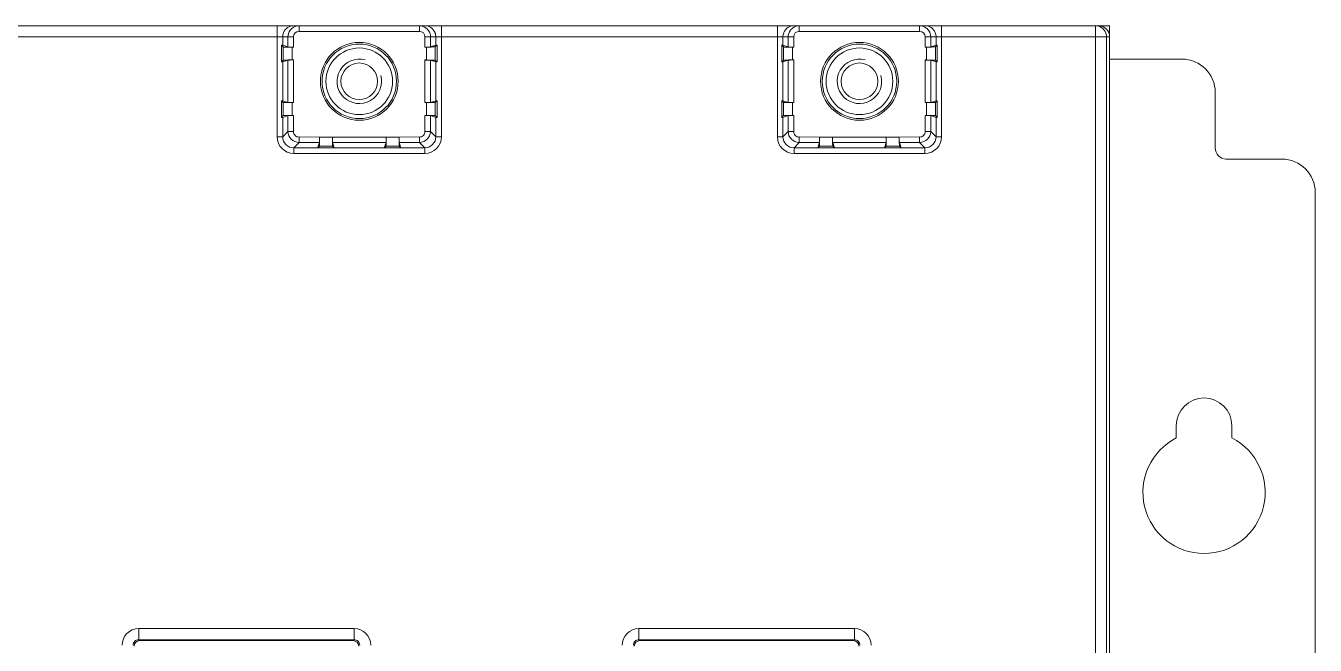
# Model space of a CAD drawing. Header units: millimetres. Extents: x 33157 to 59611, y -29750 to 1750.
# Drawn here: x 54953.7 to 55069.7, y -847.2 to -791.5 of the extents above; entities that cross this region are included whole.
import ezdxf

# ---------------------------------------------------------------- set-up
doc = ezdxf.new("R2010")
doc.units = ezdxf.units.MM
for name, color, linetype, lineweight in [('4CAODIZUOXIADXF_CONTINUOUS_LINE', 7, 'Continuous', 18), ('LKC233_DXF_CONTINUOUS_LINE', 7, 'Continuous', 18), ('RERONGQIANJIDXF_CONTINUOUS_LINE', 7, 'Continuous', 18), ('YOUCEGUDINGEDXF_CONTINUOUS_LINE', 7, 'Continuous', 18)]:
    doc.layers.add(name, color=color, linetype=linetype, lineweight=lineweight)

msp = doc.modelspace()

# ---------------------------------------------------------------- linework, layer by layer
at = {"layer": '4CAODIZUOXIADXF_CONTINUOUS_LINE', "color": 3, "linetype": 'Continuous'}
msp.add_line((55050.21, -791.49), (55051.21, -791.49), dxfattribs=at)
at = {"layer": '4CAODIZUOXIADXF_CONTINUOUS_LINE', "color": 7, "linetype": 'Continuous'}
msp.add_line((55051.21, -791.49), (55051.21, -792.49), dxfattribs=at)
at = {"layer": 'LKC233_DXF_CONTINUOUS_LINE', "color": 7, "linetype": 'Continuous'}
for p, q in [((55050.21, -791.49), (54854.21, -791.49)), ((54976.32, -791.49), (54976.32, -801.48)), ((54978.29, -791.99), (54978.29, -791.49)), ((54989.12, -791.99), (54978.29, -791.99)), ((54989.12, -791.99), (54989.12, -791.49)), ((54991.1, -801.48), (54991.1, -791.49)), ((55021.32, -791.49), (55021.32, -801.48)), ((55023.29, -791.99), (55023.29, -791.49)), ((55034.12, -791.99), (55023.29, -791.99)), ((55034.12, -791.99), (55034.12, -791.49)), ((55036.1, -801.48), (55036.1, -791.49)), ((55049.94, -791.49), (55049.94, -957.49)), ((54977.79, -792.49), (54944.62, -792.49)), ((54976.87, -793.4), (54976.71, -793.24)), ((54976.71, -793.24), (54976.71, -794.74)), ((54976.82, -792.49), (54976.82, -793.24)), ((54976.82, -793.24), (54977.29, -793.4)), ((54976.87, -793.4), (54976.87, -794.58)), ((54977.29, -792.49), (54977.29, -793.4)), ((54977.79, -793.41), (54977.67, -793.41)), ((54977.67, -793.41), (54977.67, -794.57)), ((54977.79, -792.49), (54977.79, -793.41)), ((55022.79, -792.49), (54989.62, -792.49)), ((54989.62, -793.41), (54989.62, -792.49)), ((54989.62, -793.41), (54989.75, -793.41)), ((54989.75, -794.57), (54989.75, -793.41)), ((54990.12, -793.4), (54990.12, -792.49)), ((54990.6, -793.24), (54990.12, -793.4)), ((54990.55, -793.4), (54990.71, -793.24)), ((54990.55, -794.58), (54990.55, -793.4)), ((54990.6, -793.24), (54990.6, -792.49)), ((54990.71, -794.74), (54990.71, -793.24)), ((55021.87, -793.4), (55021.71, -793.24)), ((55021.71, -793.24), (55021.71, -794.74)), ((55021.82, -792.49), (55021.82, -793.24)), ((55021.82, -793.24), (55022.29, -793.4)), ((55021.87, -793.4), (55021.87, -794.58)), ((55022.29, -792.49), (55022.29, -793.4)), ((55022.79, -793.41), (55022.67, -793.41)), ((55022.67, -793.41), (55022.67, -794.57)), ((55022.79, -792.49), (55022.79, -793.41)), ((55034.62, -793.41), (55034.62, -792.49)), ((55051.21, -792.49), (55034.62, -792.49)), ((55034.62, -793.41), (55034.75, -793.41)), ((55034.75, -794.57), (55034.75, -793.41)), ((55035.12, -793.4), (55035.12, -792.49)), ((55035.6, -793.24), (55035.12, -793.4)), ((55035.55, -793.4), (55035.71, -793.24)), ((55035.55, -794.58), (55035.55, -793.4)), ((55035.6, -793.24), (55035.6, -792.49)), ((55035.71, -794.74), (55035.71, -793.24)), ((55050.94, -956.49), (55050.94, -792.49)), ((55051.21, -956.49), (55051.21, -792.49)), ((54976.87, -794.58), (54976.71, -794.74)), ((54976.82, -794.74), (54977.29, -794.58)), ((54977.29, -794.58), (54977.29, -798.4)), ((54977.79, -794.57), (54977.67, -794.57)), ((54977.79, -794.57), (54977.79, -798.41)), ((54989.62, -794.57), (54989.75, -794.57)), ((54989.62, -798.41), (54989.62, -794.57)), ((54990.6, -794.74), (54990.12, -794.58)), ((54990.12, -798.4), (54990.12, -794.58)), ((54990.55, -794.58), (54990.71, -794.74)), ((55021.87, -794.58), (55021.71, -794.74)), ((55021.82, -794.74), (55022.29, -794.58)), ((55022.29, -794.58), (55022.29, -798.4)), ((55022.79, -794.57), (55022.67, -794.57)), ((55022.79, -794.57), (55022.79, -798.41)), ((55034.62, -798.41), (55034.62, -794.57)), ((55034.62, -794.57), (55034.75, -794.57)), ((55035.6, -794.74), (55035.12, -794.58)), ((55035.12, -798.4), (55035.12, -794.58)), ((55035.55, -794.58), (55035.71, -794.74)), ((54976.82, -794.74), (54976.82, -798.24)), ((54990.6, -798.24), (54990.6, -794.74)), ((55021.82, -794.74), (55021.82, -798.24)), ((55035.6, -798.24), (55035.6, -794.74)), ((54976.87, -798.4), (54976.71, -798.24)), ((54976.71, -798.24), (54976.71, -799.74)), ((54976.82, -798.24), (54977.29, -798.4)), ((54976.87, -798.4), (54976.87, -799.58)), ((54977.79, -798.41), (54977.67, -798.41)), ((54977.67, -798.41), (54977.67, -799.57)), ((54989.62, -798.41), (54989.75, -798.41)), ((54989.75, -799.57), (54989.75, -798.41)), ((54990.6, -798.24), (54990.12, -798.4)), ((54990.55, -798.4), (54990.71, -798.24)), ((54990.55, -799.58), (54990.55, -798.4)), ((54990.71, -799.74), (54990.71, -798.24)), ((55021.87, -798.4), (55021.71, -798.24)), ((55021.71, -798.24), (55021.71, -799.74)), ((55021.82, -798.24), (55022.29, -798.4)), ((55021.87, -798.4), (55021.87, -799.58)), ((55022.79, -798.41), (55022.67, -798.41)), ((55022.67, -798.41), (55022.67, -799.57)), ((55034.62, -798.41), (55034.75, -798.41)), ((55034.75, -799.57), (55034.75, -798.41)), ((55035.6, -798.24), (55035.12, -798.4)), ((55035.55, -798.4), (55035.71, -798.24)), ((55035.55, -799.58), (55035.55, -798.4)), ((55035.71, -799.74), (55035.71, -798.24)), ((54976.87, -799.58), (54976.71, -799.74)), ((54976.82, -799.74), (54977.29, -799.58)), ((54976.82, -799.74), (54976.82, -801.48)), ((54977.29, -799.58), (54977.29, -801.01)), ((54977.79, -799.57), (54977.67, -799.57)), ((54977.79, -799.57), (54977.79, -801.01)), ((54989.62, -799.57), (54989.75, -799.57)), ((54989.62, -801.01), (54989.62, -799.57)), ((54990.6, -799.74), (54990.12, -799.58)), ((54990.12, -801.01), (54990.12, -799.58)), ((54990.55, -799.58), (54990.71, -799.74)), ((54990.6, -801.48), (54990.6, -799.74)), ((55021.87, -799.58), (55021.71, -799.74)), ((55021.82, -799.74), (55022.29, -799.58)), ((55021.82, -799.74), (55021.82, -801.48)), ((55022.29, -799.58), (55022.29, -801.01)), ((55022.79, -799.57), (55022.67, -799.57)), ((55022.79, -799.57), (55022.79, -801.01)), ((55034.62, -801.01), (55034.62, -799.57)), ((55034.62, -799.57), (55034.75, -799.57)), ((55035.6, -799.74), (55035.12, -799.58)), ((55035.12, -801.01), (55035.12, -799.58)), ((55035.55, -799.58), (55035.71, -799.74)), ((55035.6, -801.48), (55035.6, -799.74)), ((54976.32, -801.48), (54976.82, -801.48)), ((54977.29, -801.01), (54976.82, -801.48)), ((54977.79, -801.01), (54977.29, -801.01)), ((54978.29, -801.5), (54980.12, -801.52)), ((54978.29, -801.5), (54978.29, -802)), ((54980.12, -801.52), (54987.29, -801.52)), ((54987.29, -801.52), (54989.12, -801.5)), ((54989.12, -801.5), (54989.12, -802)), ((54989.62, -801.01), (54990.12, -801.01)), ((54990.12, -801.01), (54990.6, -801.48)), ((54991.1, -801.48), (54990.6, -801.48)), ((55021.32, -801.48), (55021.82, -801.48)), ((55022.29, -801.01), (55021.82, -801.48)), ((55022.79, -801.01), (55022.29, -801.01)), ((55023.29, -801.5), (55023.29, -802)), ((55023.29, -801.5), (55025.12, -801.52)), ((55025.12, -801.52), (55032.29, -801.52)), ((55032.29, -801.52), (55034.12, -801.5)), ((55034.12, -801.5), (55034.12, -802)), ((55034.62, -801.01), (55035.12, -801.01)), ((55035.12, -801.01), (55035.6, -801.48)), ((55036.1, -801.48), (55035.6, -801.48)), ((54978.29, -802), (54977.82, -802.48)), ((54977.82, -802.48), (54979.96, -802.48)), ((54977.82, -802.98), (54977.82, -802.48)), ((54978.29, -802), (54980.12, -802)), ((54979.96, -802.48), (54980.12, -802)), ((54980.12, -802.33), (54979.96, -802.49)), ((54979.96, -802.49), (54981.45, -802.49)), ((54980.12, -802.33), (54981.3, -802.33)), ((54981.3, -802), (54986.12, -802)), ((54981.45, -802.48), (54981.3, -802)), ((54981.3, -802.33), (54981.45, -802.48)), ((54981.45, -802.48), (54985.96, -802.48)), ((54981.45, -802.49), (54981.45, -802.49)), ((54985.96, -802.48), (54986.12, -802)), ((54986.12, -802.33), (54985.96, -802.49)), ((54985.96, -802.49), (54987.45, -802.49)), ((54986.12, -802.33), (54987.3, -802.33)), ((54987.3, -802), (54989.12, -802)), ((54987.45, -802.48), (54987.3, -802)), ((54987.3, -802.33), (54987.45, -802.48)), ((54987.45, -802.48), (54989.6, -802.48)), ((54987.45, -802.49), (54987.45, -802.49)), ((54989.12, -802), (54989.6, -802.48)), ((54989.6, -802.98), (54989.6, -802.48)), ((55023.29, -802), (55022.82, -802.48)), ((55022.82, -802.98), (55022.82, -802.48)), ((55022.82, -802.48), (55024.96, -802.48)), ((55023.29, -802), (55025.12, -802)), ((55024.96, -802.48), (55025.12, -802)), ((55025.12, -802.33), (55024.96, -802.49)), ((55024.96, -802.49), (55026.45, -802.49)), ((55025.12, -802.33), (55026.3, -802.33)), ((55026.45, -802.48), (55026.3, -802)), ((55026.3, -802), (55031.12, -802)), ((55026.3, -802.33), (55026.45, -802.48)), ((55026.45, -802.48), (55030.96, -802.48)), ((55026.45, -802.49), (55026.45, -802.49)), ((55030.96, -802.48), (55031.12, -802)), ((55031.12, -802.33), (55030.96, -802.49)), ((55030.96, -802.49), (55032.45, -802.49)), ((55031.12, -802.33), (55032.3, -802.33)), ((55032.45, -802.48), (55032.3, -802)), ((55032.3, -802), (55034.12, -802)), ((55032.3, -802.33), (55032.45, -802.48)), ((55032.45, -802.48), (55034.6, -802.48)), ((55032.45, -802.49), (55032.45, -802.49)), ((55034.12, -802), (55034.6, -802.48)), ((55034.6, -802.98), (55034.6, -802.48)), ((54977.82, -802.98), (54989.6, -802.98)), ((55022.82, -802.98), (55034.6, -802.98)), ((54963.87, -845.75), (54983.25, -845.75)), ((54963.87, -845.75), (54963.87, -846.75)), ((54963.87, -846.75), (54983.25, -846.75)), ((54963.95, -846.83), (54963.87, -846.75)), ((54983.25, -846.75), (54983.16, -846.83)), ((54983.25, -845.75), (54983.25, -846.75)), ((55008.87, -845.75), (55008.87, -846.75)), ((55008.87, -845.75), (55028.25, -845.75)), ((55008.95, -846.83), (55008.87, -846.75)), ((55008.87, -846.75), (55028.25, -846.75)), ((55028.25, -846.75), (55028.16, -846.83)), ((55028.25, -845.75), (55028.25, -846.75)), ((54963.95, -846.83), (54983.16, -846.83)), ((55008.95, -846.83), (55028.16, -846.83))]:
    msp.add_line(p, q, dxfattribs=at)
for centre, radius in [((54983.71, -796.49), 3.5), ((54983.71, -796.49), 3.35), ((55028.71, -796.49), 3.5), ((55028.71, -796.49), 3.35)]:
    msp.add_circle(centre, radius, dxfattribs=at)
for centre, radius, start, end in [((54977.82, -792.49), 1, 90.0104, 157.5077), ((54978.29, -792.49), 0.5, 89.9905, 179.9899), ((54989.12, -792.49), 0.5, 0.0101, 90.0095), ((54989.6, -792.49), 1, 22.4923, 89.9896), ((55022.82, -792.49), 1, 90.0104, 157.5077), ((55023.29, -792.49), 0.5, 89.9905, 179.9899), ((55034.12, -792.49), 0.5, 0.0101, 90.0095), ((55034.6, -792.49), 1, 22.4923, 89.9896), ((55049.94, -792.5), 1.01, 75.015, 89.9237), ((55049.94, -792.49), 1, 359.9929, 74.9915), ((54977.82, -801.48), 1.5, 180.0005, 269.9978), ((54977.82, -801.48), 0.999, 179.9703, 270.0297), ((54978.29, -801), 1, 180.0199, 269.9801), ((54978.29, -801.01), 0.5, 179.9922, 270.0078), ((54989.12, -801), 1, 270.0199, 359.9801), ((54989.12, -801.01), 0.5, 269.9922, 0.0078), ((54989.6, -801.48), 1.5, 270.0005, 359.9978), ((54989.6, -801.48), 0.999, 269.9703, 0.0297), ((55022.82, -801.48), 1.5, 180.0005, 269.9978), ((55022.82, -801.48), 0.999, 179.9703, 270.0297), ((55023.29, -801), 1, 180.0199, 269.9801), ((55023.29, -801.01), 0.5, 179.9922, 270.0078), ((55034.12, -801), 1, 270.0199, 359.9801), ((55034.12, -801.01), 0.5, 269.9922, 0.0078), ((55034.6, -801.48), 1.5, 270.0005, 359.9978), ((55034.6, -801.48), 0.999, 269.9703, 0.0297), ((54963.87, -847.25), 1.5, 90.0054, 179.993), ((54963.87, -847.25), 0.5, 89.9934, 180.0066), ((54983.25, -847.25), 1.5, 0.0074, 89.9942), ((54983.25, -847.25), 0.5, 359.9932, 90.0068), ((55008.87, -847.25), 1.5, 90.0054, 179.993), ((55008.87, -847.25), 0.5, 89.9934, 180.0066), ((55028.25, -847.25), 1.5, 0.0074, 89.9942), ((55028.25, -847.25), 0.5, 359.9932, 90.0068)]:
    msp.add_arc(centre, radius, start, end, dxfattribs=at)
for centre, major_axis, ratio, start_param, end_param in [((55050.21, -792.49), (-1, 0), 0.999657, 3.141593, 4.712389), ((54976.32, -793.24), (-0.5, 0), 0.008727, 3.167773, 3.821876), ((54977.67, -793.4), (-0.8, 0), 0.008727, 0.008727, 1.570796), ((54977.79, -793.4), (-0.5, 0), 0.008727, 0.02618, 1.570796), ((54991.1, -793.24), (-0.5, 0), 0.008727, 5.602902, 6.257005), ((55021.32, -793.24), (-0.5, 0), 0.008727, 3.167773, 3.821876), ((55022.67, -793.4), (-0.8, 0), 0.008727, 0.008727, 1.570796), ((55022.79, -793.4), (-0.5, 0), 0.008727, 0.02618, 1.570796), ((55036.1, -793.24), (-0.5, 0), 0.008727, 5.602902, 6.257005), ((54989.62, -794.58), (-0.5, 0), 0.008727, 3.167773, 4.712389), ((54989.75, -794.58), (-0.8, 0), 0.008727, 3.150319, 4.712389), ((55034.62, -794.58), (-0.5, 0), 0.008727, 3.167773, 4.712389), ((55034.75, -794.58), (-0.8, 0), 0.008727, 3.150319, 4.712389), ((54976.32, -794.74), (-0.5, 0), 0.008727, 2.461309, 3.115413), ((54991.1, -794.74), (-0.5, 0), 0.008727, 0.02618, 0.680284), ((55021.32, -794.74), (-0.5, 0), 0.008727, 2.461309, 3.115413), ((55036.1, -794.74), (-0.5, 0), 0.008727, 0.02618, 0.680284), ((54976.32, -798.24), (-0.5, 0), 0.008727, 3.167773, 3.821876), ((54977.67, -798.4), (-0.8, 0), 0.008727, 0.008727, 1.570796), ((54977.79, -798.4), (-0.5, 0), 0.008727, 0.02618, 1.570796), ((54991.1, -798.24), (-0.5, 0), 0.008727, 5.602902, 6.257005), ((55021.32, -798.24), (-0.5, 0), 0.008727, 3.167773, 3.821876), ((55022.67, -798.4), (-0.8, 0), 0.008727, 0.008727, 1.570796), ((55022.79, -798.4), (-0.5, 0), 0.008727, 0.02618, 1.570796), ((55036.1, -798.24), (-0.5, 0), 0.008727, 5.602902, 6.257005), ((54976.32, -799.74), (-0.5, 0), 0.008727, 2.461309, 3.115413), ((54989.62, -799.58), (-0.5, 0), 0.008727, 3.167773, 4.712389), ((54989.75, -799.58), (-0.8, 0), 0.008727, 3.150319, 4.712389), ((54991.1, -799.74), (-0.5, 0), 0.008727, 0.02618, 0.680284), ((55021.32, -799.74), (-0.5, 0), 0.008727, 2.461309, 3.115413), ((55034.62, -799.58), (-0.5, 0), 0.008727, 3.167773, 4.712389), ((55034.75, -799.58), (-0.8, 0), 0.008727, 3.150319, 4.712389), ((55036.1, -799.74), (-0.5, 0), 0.008727, 0.02618, 0.680284), ((54963.95, -847.33), (-0.354, 0.354), 0.999924, 5.497825, 7.068545), ((54983.16, -847.33), (-0.354, -0.354), 0.999924, 2.356233, 3.926953), ((55008.95, -847.33), (-0.354, 0.354), 0.999924, 5.497825, 7.068545), ((55028.16, -847.33), (-0.354, -0.354), 0.999924, 2.356233, 3.926953)]:
    msp.add_ellipse(centre, major_axis=major_axis, ratio=ratio, start_param=start_param, end_param=end_param, dxfattribs=at)
for points in [[(54976.82, -792.49), (54976.82, -792.36), (54976.85, -792.23), (54976.9, -792.11)], [(54977.49, -791.89), (54977.37, -792.06), (54977.29, -792.28), (54977.29, -792.49)], [(54977.76, -791.64), (54977.66, -791.71), (54977.56, -791.79), (54977.49, -791.89)], [(54978.29, -791.49), (54978.11, -791.49), (54977.92, -791.55), (54977.76, -791.64)], [(54989.72, -791.69), (54989.55, -791.56), (54989.33, -791.49), (54989.12, -791.49)], [(54989.97, -791.96), (54989.9, -791.85), (54989.82, -791.76), (54989.72, -791.69)], [(54990.12, -792.49), (54990.12, -792.3), (54990.07, -792.11), (54989.97, -791.96)], [(54990.6, -792.49), (54990.6, -792.36), (54990.57, -792.23), (54990.52, -792.11)], [(55021.82, -792.49), (55021.82, -792.36), (55021.85, -792.23), (55021.9, -792.11)], [(55022.49, -791.89), (55022.37, -792.06), (55022.29, -792.28), (55022.29, -792.49)], [(55022.76, -791.64), (55022.66, -791.71), (55022.56, -791.79), (55022.49, -791.89)], [(55023.29, -791.49), (55023.11, -791.49), (55022.92, -791.55), (55022.76, -791.64)], [(55034.72, -791.69), (55034.55, -791.56), (55034.33, -791.49), (55034.12, -791.49)], [(55034.97, -791.96), (55034.9, -791.85), (55034.82, -791.76), (55034.72, -791.69)], [(55035.12, -792.49), (55035.12, -792.3), (55035.07, -792.11), (55034.97, -791.96)], [(55035.6, -792.49), (55035.6, -792.36), (55035.57, -792.23), (55035.52, -792.11)]]:
    msp.add_open_spline(points, degree=3, dxfattribs=at)
for points, knots in [([(54989.72, -793.41), (54989.83, -793.41), (54989.98, -793.41), (54990.17, -793.4), (54990.3, -793.4), (54990.4, -793.4), (54990.47, -793.4), (54990.51, -793.4), (54990.53, -793.4), (54990.54, -793.4), (54990.55, -793.4), (54990.55, -793.4)], [0, 0, 0, 0, 483731.472212, 704503.425208, 899073.599143, 1059506.101893, 1179667.860022, 1222970.517107, 1254529.76928, 1274098.552821, 1281461.46905, 1281461.46905, 1281461.46905, 1281461.46905]), ([(55034.72, -793.41), (55034.83, -793.41), (55034.98, -793.41), (55035.17, -793.4), (55035.3, -793.4), (55035.4, -793.4), (55035.47, -793.4), (55035.51, -793.4), (55035.53, -793.4), (55035.54, -793.4), (55035.55, -793.4), (55035.55, -793.4)], [0, 0, 0, 0, 484124.554779, 705075.908147, 899804.19076, 1060367.061749, 1180626.463912, 1223964.308948, 1255549.206325, 1275133.891555, 1282502.790926, 1282502.790926, 1282502.790926, 1282502.790926]), ([(54977.69, -794.57), (54977.59, -794.57), (54977.44, -794.57), (54977.25, -794.57), (54977.12, -794.58), (54977.02, -794.58), (54976.95, -794.58), (54976.91, -794.58), (54976.89, -794.58), (54976.88, -794.58), (54976.87, -794.58), (54976.87, -794.58)], [0, 0, 0, 0, 483621.231606, 704342.871494, 898868.703609, 1059264.644388, 1179399.018099, 1222691.806668, 1254243.866605, 1273808.190493, 1281169.428741, 1281169.428741, 1281169.428741, 1281169.428741]), ([(54977.69, -794.57), (54977.64, -794.57), (54977.55, -794.57), (54977.43, -794.57), (54977.34, -794.58), (54977.3, -794.57), (54977.29, -794.58)], [0, 0, 0, 0, 233759.228858, 430996.939829, 562816.103201, 613101.414689, 613101.414689, 613101.414689, 613101.414689]), ([(55022.69, -794.57), (55022.59, -794.57), (55022.44, -794.57), (55022.25, -794.57), (55022.12, -794.58), (55022.02, -794.58), (55021.95, -794.58), (55021.91, -794.58), (55021.89, -794.58), (55021.88, -794.58), (55021.87, -794.58), (55021.87, -794.58)], [0, 0, 0, 0, 484014.31408, 704915.354297, 899599.295052, 1060125.604038, 1180357.62176, 1223685.598273, 1255263.303407, 1274843.52898, 1282210.750369, 1282210.750369, 1282210.750369, 1282210.750369]), ([(55022.69, -794.57), (55022.64, -794.57), (55022.55, -794.57), (55022.43, -794.57), (55022.34, -794.58), (55022.3, -794.57), (55022.29, -794.58)], [0, 0, 0, 0, 233949.164573, 431347.136535, 563273.406554, 613599.576222, 613599.576222, 613599.576222, 613599.576222]), ([(54989.72, -798.41), (54989.77, -798.41), (54989.87, -798.4), (54989.99, -798.41), (54990.07, -798.4), (54990.11, -798.4), (54990.12, -798.4)], [0, 0, 0, 0, 233820.221267, 431109.395459, 562962.95306, 613261.38498, 613261.38498, 613261.38498, 613261.38498]), ([(54989.72, -798.41), (54989.83, -798.41), (54989.98, -798.41), (54990.17, -798.4), (54990.3, -798.4), (54990.4, -798.4), (54990.47, -798.4), (54990.51, -798.4), (54990.53, -798.4), (54990.54, -798.4), (54990.55, -798.4), (54990.55, -798.4)], [0, 0, 0, 0, 483752.802633, 704534.490697, 899113.244317, 1059552.821432, 1179719.878164, 1223024.444704, 1254585.088501, 1274154.734939, 1281517.97584, 1281517.97584, 1281517.97584, 1281517.97584]), ([(55034.72, -798.41), (55034.77, -798.41), (55034.87, -798.4), (55034.99, -798.41), (55035.07, -798.4), (55035.11, -798.4), (55035.12, -798.4)], [0, 0, 0, 0, 234010.156854, 431459.591929, 563420.256104, 613759.546177, 613759.546177, 613759.546177, 613759.546177]), ([(55034.72, -798.41), (55034.83, -798.41), (55034.98, -798.41), (55035.17, -798.4), (55035.3, -798.4), (55035.4, -798.4), (55035.47, -798.4), (55035.51, -798.4), (55035.53, -798.4), (55035.54, -798.4), (55035.55, -798.4), (55035.55, -798.4)], [0, 0, 0, 0, 484145.884849, 705106.973124, 899843.83528, 1060413.780517, 1180678.481196, 1224018.235656, 1255604.524633, 1275190.072747, 1282559.296784, 1282559.296784, 1282559.296784, 1282559.296784]), ([(54977.69, -799.57), (54977.59, -799.57), (54977.44, -799.57), (54977.25, -799.57), (54977.12, -799.58), (54977.02, -799.58), (54976.95, -799.58), (54976.91, -799.58), (54976.89, -799.58), (54976.88, -799.58), (54976.87, -799.58), (54976.87, -799.58)], [0, 0, 0, 0, 483642.56275, 704373.938036, 898908.350127, 1059311.36551, 1179451.038003, 1222745.736094, 1254299.187701, 1273864.374515, 1281225.937446, 1281225.937446, 1281225.937446, 1281225.937446]), ([(54977.69, -799.57), (54977.64, -799.57), (54977.55, -799.57), (54977.43, -799.57), (54977.34, -799.58), (54977.3, -799.57), (54977.29, -799.58)], [0, 0, 0, 0, 233769.997315, 431016.794326, 562842.030138, 613129.658092, 613129.658092, 613129.658092, 613129.658092]), ([(55022.69, -799.57), (55022.59, -799.57), (55022.44, -799.57), (55022.25, -799.57), (55022.12, -799.58), (55022.02, -799.58), (55021.95, -799.58), (55021.91, -799.58), (55021.89, -799.58), (55021.88, -799.58), (55021.87, -799.58), (55021.87, -799.58)], [0, 0, 0, 0, 484035.644871, 704946.420325, 899638.940914, 1060172.324389, 1180409.640805, 1223739.526807, 1255318.623589, 1274899.712074, 1282267.25814, 1282267.25814, 1282267.25814, 1282267.25814]), ([(55022.69, -799.57), (55022.64, -799.57), (55022.55, -799.57), (55022.43, -799.57), (55022.34, -799.58), (55022.3, -799.57), (55022.29, -799.58)], [0, 0, 0, 0, 233959.932856, 431366.99071, 563299.333071, 613627.819167, 613627.819167, 613627.819167, 613627.819167]), ([(54980.12, -802.33), (54980.12, -802.33), (54980.12, -802.32), (54980.12, -802.31), (54980.12, -802.29), (54980.12, -802.25), (54980.12, -802.18), (54980.12, -802.08), (54980.12, -801.96), (54980.12, -801.77), (54980.12, -801.62), (54980.12, -801.52)], [0, 0, 0, 0, 7326.580122, 26778.306067, 58151.501646, 101210.399089, 220776.563826, 380459.706865, 574294.616799, 795009.171368, 1281331.257958, 1281331.257958, 1281331.257958, 1281331.257958]), ([(54980.12, -801.52), (54980.12, -801.58), (54980.12, -801.69), (54980.12, -801.83), (54980.12, -801.91), (54980.12, -801.96), (54980.12, -801.99), (54980.12, -802)], [0, 0, 0, 0, 282404.435456, 521991.982609, 614547.401835, 684394.470047, 746479.26511, 746479.26511, 746479.26511, 746479.26511]), ([(54981.29, -801.52), (54981.29, -801.62), (54981.29, -801.77), (54981.29, -801.96), (54981.29, -802.08), (54981.3, -802.18), (54981.3, -802.25), (54981.3, -802.29), (54981.3, -802.31), (54981.3, -802.32), (54981.3, -802.33), (54981.3, -802.33)], [0, 0, 0, 0, 486329.529144, 707047.461475, 900885.337812, 1060570.924602, 1180138.919151, 1223198.475557, 1254572.151264, 1274024.174893, 1281350.867139, 1281350.867139, 1281350.867139, 1281350.867139]), ([(54981.29, -801.52), (54981.29, -801.58), (54981.29, -801.69), (54981.29, -801.83), (54981.29, -801.91), (54981.3, -801.96), (54981.29, -801.99), (54981.3, -802)], [0, 0, 0, 0, 282410.409346, 522003.024655, 614560.401767, 684408.947501, 746495.055886, 746495.055886, 746495.055886, 746495.055886]), ([(54986.12, -802.33), (54986.12, -802.33), (54986.12, -802.32), (54986.12, -802.31), (54986.12, -802.29), (54986.12, -802.25), (54986.12, -802.18), (54986.12, -802.08), (54986.12, -801.96), (54986.12, -801.77), (54986.12, -801.62), (54986.12, -801.52)], [0, 0, 0, 0, 7327.374017, 26781.207715, 58157.802835, 101221.366061, 220800.486767, 380500.932776, 574356.846304, 795095.317094, 1281470.100647, 1281470.100647, 1281470.100647, 1281470.100647]), ([(54986.12, -801.52), (54986.12, -801.58), (54986.12, -801.69), (54986.12, -801.83), (54986.12, -801.91), (54986.12, -801.96), (54986.12, -801.99), (54986.12, -802)], [0, 0, 0, 0, 282435.043374, 522048.557809, 614614.008494, 684468.64696, 746560.170977, 746560.170977, 746560.170977, 746560.170977]), ([(54987.29, -801.52), (54987.29, -801.62), (54987.29, -801.77), (54987.29, -801.96), (54987.29, -802.08), (54987.3, -802.18), (54987.3, -802.25), (54987.3, -802.29), (54987.3, -802.31), (54987.3, -802.32), (54987.3, -802.33), (54987.3, -802.33)], [0, 0, 0, 0, 486382.226108, 707124.07466, 900982.954591, 1060685.844352, 1180266.79487, 1223331.017058, 1254708.092306, 1274162.223689, 1281489.70983, 1281489.70983, 1281489.70983, 1281489.70983]), ([(54987.29, -801.52), (54987.29, -801.58), (54987.29, -801.69), (54987.29, -801.83), (54987.29, -801.91), (54987.3, -801.96), (54987.29, -801.99), (54987.3, -802)], [0, 0, 0, 0, 282441.017264, 522059.599855, 614627.008427, 684483.124415, 746575.961753, 746575.961753, 746575.961753, 746575.961753]), ([(55025.12, -802.33), (55025.12, -802.33), (55025.12, -802.32), (55025.12, -802.31), (55025.12, -802.29), (55025.12, -802.25), (55025.12, -802.18), (55025.12, -802.08), (55025.12, -801.96), (55025.12, -801.77), (55025.12, -801.62), (55025.12, -801.52)], [0, 0, 0, 0, 7332.534333, 26800.068427, 58198.760568, 101292.651383, 220955.985892, 380768.901215, 574761.338105, 795655.264345, 1282372.578179, 1282372.578179, 1282372.578179, 1282372.578179]), ([(55025.12, -801.52), (55025.12, -801.58), (55025.12, -801.69), (55025.12, -801.83), (55025.12, -801.91), (55025.12, -801.96), (55025.12, -801.99), (55025.12, -802)], [0, 0, 0, 0, 282633.994848, 522416.296631, 615046.951806, 684950.796926, 747086.059142, 747086.059142, 747086.059142, 747086.059142]), ([(55026.29, -801.52), (55026.29, -801.62), (55026.29, -801.77), (55026.29, -801.96), (55026.29, -802.08), (55026.3, -802.18), (55026.3, -802.25), (55026.3, -802.29), (55026.3, -802.31), (55026.3, -802.32), (55026.3, -802.33), (55026.3, -802.33)], [0, 0, 0, 0, 486724.756392, 707622.060396, 901617.463689, 1061432.822766, 1181097.987087, 1224192.536865, 1255591.709135, 1275059.540913, 1282392.18737, 1282392.18737, 1282392.18737, 1282392.18737]), ([(55026.29, -801.52), (55026.29, -801.58), (55026.29, -801.69), (55026.29, -801.83), (55026.29, -801.91), (55026.3, -801.96), (55026.29, -801.99), (55026.3, -802)], [0, 0, 0, 0, 282639.968739, 522427.338678, 615059.95174, 684965.274382, 747101.84992, 747101.84992, 747101.84992, 747101.84992]), ([(55031.12, -802.33), (55031.12, -802.33), (55031.12, -802.32), (55031.12, -802.31), (55031.12, -802.29), (55031.12, -802.25), (55031.12, -802.18), (55031.12, -802.08), (55031.12, -801.96), (55031.12, -801.77), (55031.12, -801.62), (55031.12, -801.52)], [0, 0, 0, 0, 7333.328227, 26802.970075, 58205.061759, 101303.618356, 220979.908835, 380810.127132, 574823.567617, 795741.410081, 1282511.420885, 1282511.420885, 1282511.420885, 1282511.420885]), ([(55031.12, -801.52), (55031.12, -801.58), (55031.12, -801.69), (55031.12, -801.83), (55031.12, -801.91), (55031.12, -801.96), (55031.12, -801.99), (55031.12, -802)], [0, 0, 0, 0, 282664.602769, 522472.871838, 615113.558474, 685024.973848, 747166.965019, 747166.965019, 747166.965019, 747166.965019]), ([(55032.29, -801.52), (55032.29, -801.62), (55032.29, -801.77), (55032.29, -801.96), (55032.29, -802.08), (55032.3, -802.18), (55032.3, -802.25), (55032.3, -802.29), (55032.3, -802.31), (55032.3, -802.32), (55032.3, -802.33), (55032.3, -802.33)], [0, 0, 0, 0, 486777.453362, 707698.67359, 901715.080479, 1061547.742529, 1181225.862821, 1224325.078381, 1255727.650193, 1275197.589725, 1282531.030077, 1282531.030077, 1282531.030077, 1282531.030077]), ([(55032.29, -801.52), (55032.29, -801.58), (55032.29, -801.69), (55032.29, -801.83), (55032.29, -801.91), (55032.3, -801.96), (55032.29, -801.99), (55032.3, -802)], [0, 0, 0, 0, 282670.57666, 522483.913885, 615126.558408, 685039.451304, 747182.755796, 747182.755796, 747182.755796, 747182.755796])]:
    msp.add_open_spline(points, degree=3, knots=knots, dxfattribs=at)
at = {"layer": 'RERONGQIANJIDXF_CONTINUOUS_LINE', "color": 7, "linetype": 'Continuous'}
for centre, radius in [((54983.71, -796.49), 3), ((55028.71, -796.49), 3), ((54983.71, -796.49), 1.65), ((55028.71, -796.49), 1.65)]:
    msp.add_circle(centre, radius, dxfattribs=at)
at = {"layer": 'RERONGQIANJIDXF_CONTINUOUS_LINE', "color": 2, "linetype": 'Continuous'}
for centre in [(54983.71, -796.49), (55028.71, -796.49)]:
    msp.add_arc(centre, 2, 75, 15, dxfattribs=at)
at = {"layer": 'YOUCEGUDINGEDXF_CONTINUOUS_LINE', "color": 7, "linetype": 'Continuous'}
for p, q in [((55057.71, -794.49), (55051.21, -794.49)), ((55060.71, -797.49), (55060.71, -802.49)), ((55066.71, -803.49), (55061.71, -803.49)), ((55069.71, -942.49), (55069.71, -806.49)), ((55057.21, -828.59), (55057.21, -827.49)), ((55062.21, -827.49), (55062.21, -828.59))]:
    msp.add_line(p, q, dxfattribs=at)
for centre, radius, start, end in [((55057.71, -797.49), 3, 0, 90), ((55061.71, -802.49), 1, 180, 270), ((55066.71, -806.49), 3, 0, 90), ((55059.71, -827.49), 2.5, 0, 180), ((55059.71, -833.49), 5.5, 117.0357, 62.9643)]:
    msp.add_arc(centre, radius, start, end, dxfattribs=at)

doc.saveas('drawing.dxf')
